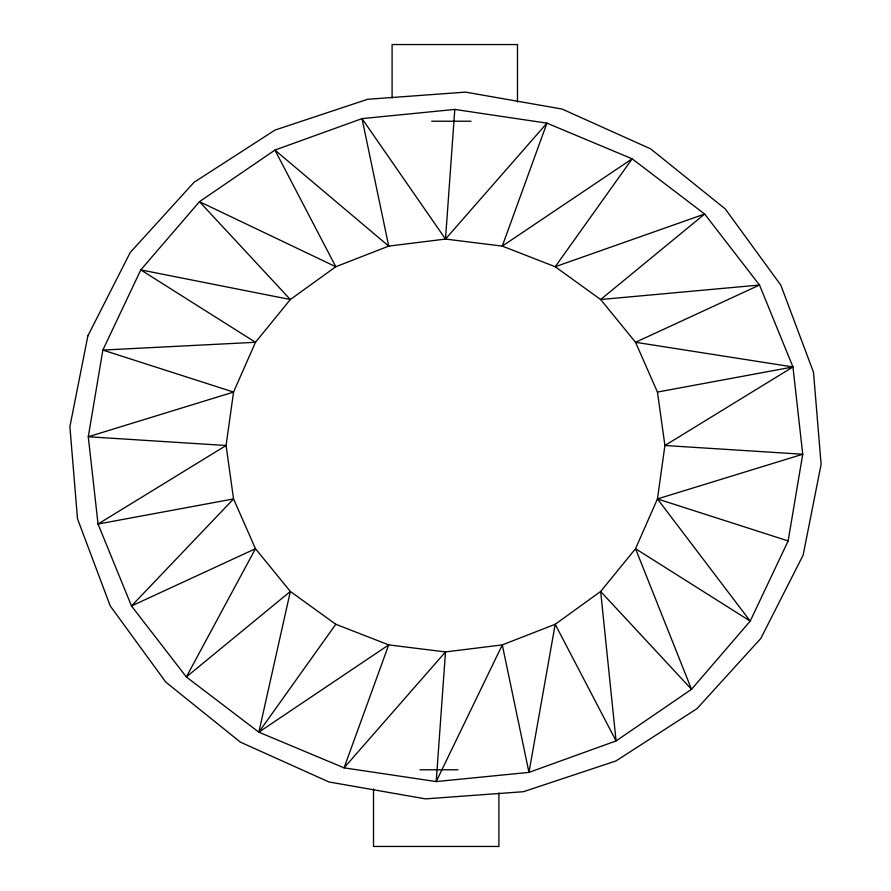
<?xml version="1.0" encoding="UTF-8"?>
<svg xmlns="http://www.w3.org/2000/svg" width="891" height="891" viewBox="0 0 891 891"><rect width="100%" height="100%" fill="white"/><g stroke="black" fill="none" stroke-linecap="round" stroke-linejoin="round"><path stroke-width="1.34" d="M445.5 239.066L546.929 123.147L502.29 246.105L632.153 158.821L555.204 266.732L704.658 214.04L600.657 299.532L759.511 285.031L635.528 342.289L792.957 366.958L664.92 445.5L802.724 454.243L657.447 498.927L750.211 621.105L635.528 548.711L691.527 689.322L600.657 591.468L616.06 740.922L555.204 624.268L528.976 772.386L502.29 644.895L436.211 781.574L445.5 651.934L344.071 767.853L388.71 644.895L258.847 732.179L290.343 591.468L186.342 676.96L255.472 548.711L131.489 605.969L233.553 498.927L98.043 524.042L226.08 445.5L88.276 436.757L233.553 392.073L102.855 350.074L255.472 342.289L140.789 269.895L290.343 299.532L199.473 201.678L335.796 266.732L274.94 150.078L388.71 246.105L362.024 118.614L445.5 239.066L502.29 246.105L555.204 266.732L600.657 299.532L635.528 342.289L657.447 392.073L664.92 445.5L657.447 498.927L635.528 548.711L600.657 591.468L555.204 624.268L502.29 644.895L445.5 651.934L388.71 644.895L335.796 624.268L290.343 591.468L255.472 548.711L233.553 498.927L226.08 445.5L233.553 392.073L255.472 342.289L290.343 299.532L335.796 266.732L388.71 246.105L445.5 239.066L454.789 109.426L546.929 123.147L632.153 158.821L704.658 214.04L759.511 285.031L792.957 366.958L802.724 454.243L788.145 540.926L750.211 621.105L691.527 689.322L616.06 740.922L528.976 772.386L436.211 781.574L344.071 767.853L258.847 732.179L186.342 676.96L131.489 605.969L98.043 524.042L88.276 436.757L102.855 350.074L140.789 269.895L199.473 201.678L274.94 150.078L362.024 118.614L454.789 109.426M258.847 732.179L335.796 624.268M657.447 392.073L792.957 366.958M431.69 121.221L471.016 121.221M419.984 769.779L457.929 769.779M657.447 498.927L788.145 540.926M517.482 102.053L517.482 44.55L392.096 44.55L392.096 97.943M498.904 793.057L498.904 846.45L373.518 846.45L373.518 788.947M87.864 335.862L69.888 426.678L77.506 518.785L110.206 605.891L165.748 682.072L240.37 742.125L328.957 781.964L425.497 798.882L523.396 791.709L615.982 760.947L696.951 708.69L760.791 638.491L803.136 555.138L821.112 464.322L813.494 372.215L780.794 285.109L725.252 208.928L650.63 148.875L562.043 109.036L465.503 92.118L367.604 99.291L275.018 130.053L194.049 182.31L130.209 252.509L87.864 335.862"/></g></svg>
